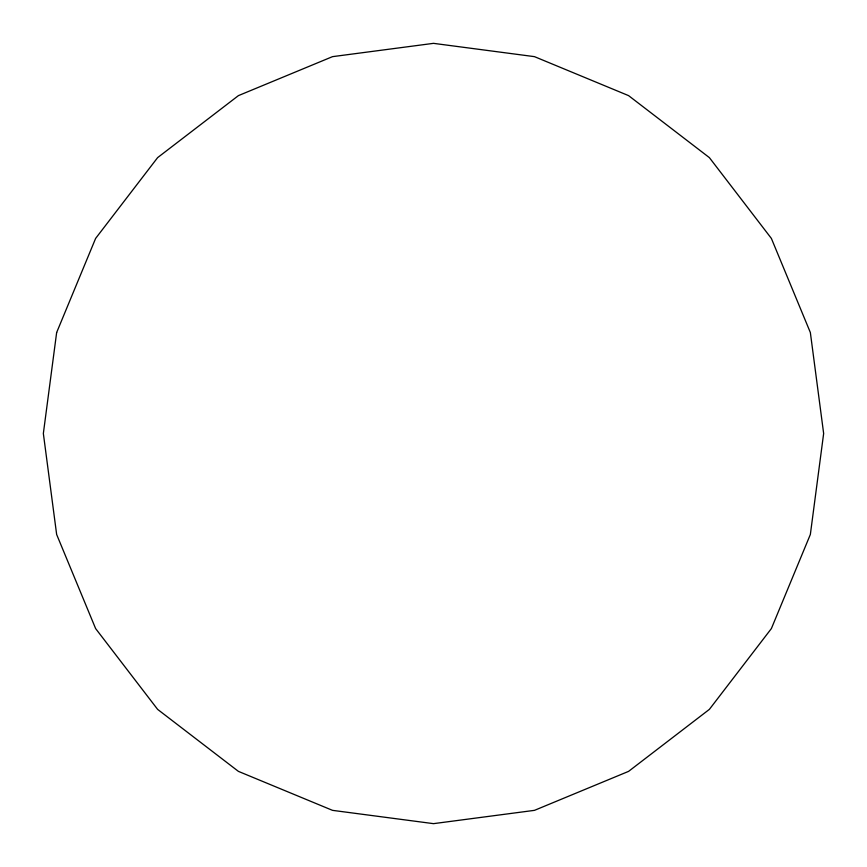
<?xml version="1.0" encoding="UTF-8"?>
<svg xmlns="http://www.w3.org/2000/svg" width="867" height="867" viewBox="0 0 867 867"><rect width="100%" height="100%" fill="white"/><g stroke="black" fill="none" stroke-linecap="round" stroke-linejoin="round"><path stroke-width="1.3" d="M56.648 332.527L43.35 433.5L56.648 534.473L95.619 628.575L157.621 709.379L238.425 771.381L332.527 810.352L433.5 823.65L534.473 810.352L628.575 771.381L709.379 709.379L771.381 628.575L810.352 534.473L823.65 433.5L810.352 332.527L771.381 238.425L709.379 157.621L628.575 95.619L534.473 56.648L433.5 43.35L332.527 56.648L238.425 95.619L157.621 157.621L95.619 238.425L56.648 332.527"/></g></svg>
